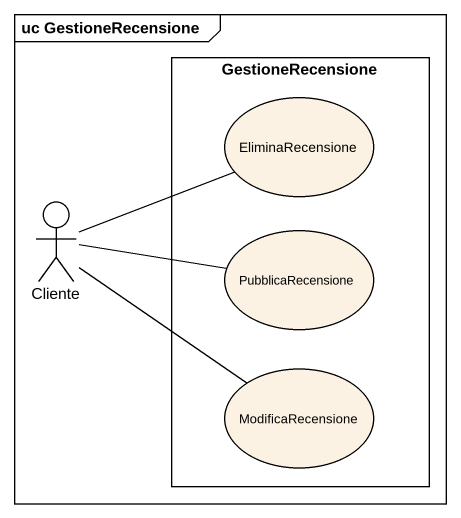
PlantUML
@startuml
mainframe uc GestioneRecensione
rectangle GestioneRecensione {
  usecase EliminaRecensione
  usecase PubblicaRecensione
  usecase ModificaRecensione
}
actor Cliente
Cliente -right- EliminaRecensione
Cliente -right- PubblicaRecensione
Cliente -- ModificaRecensione
@enduml
